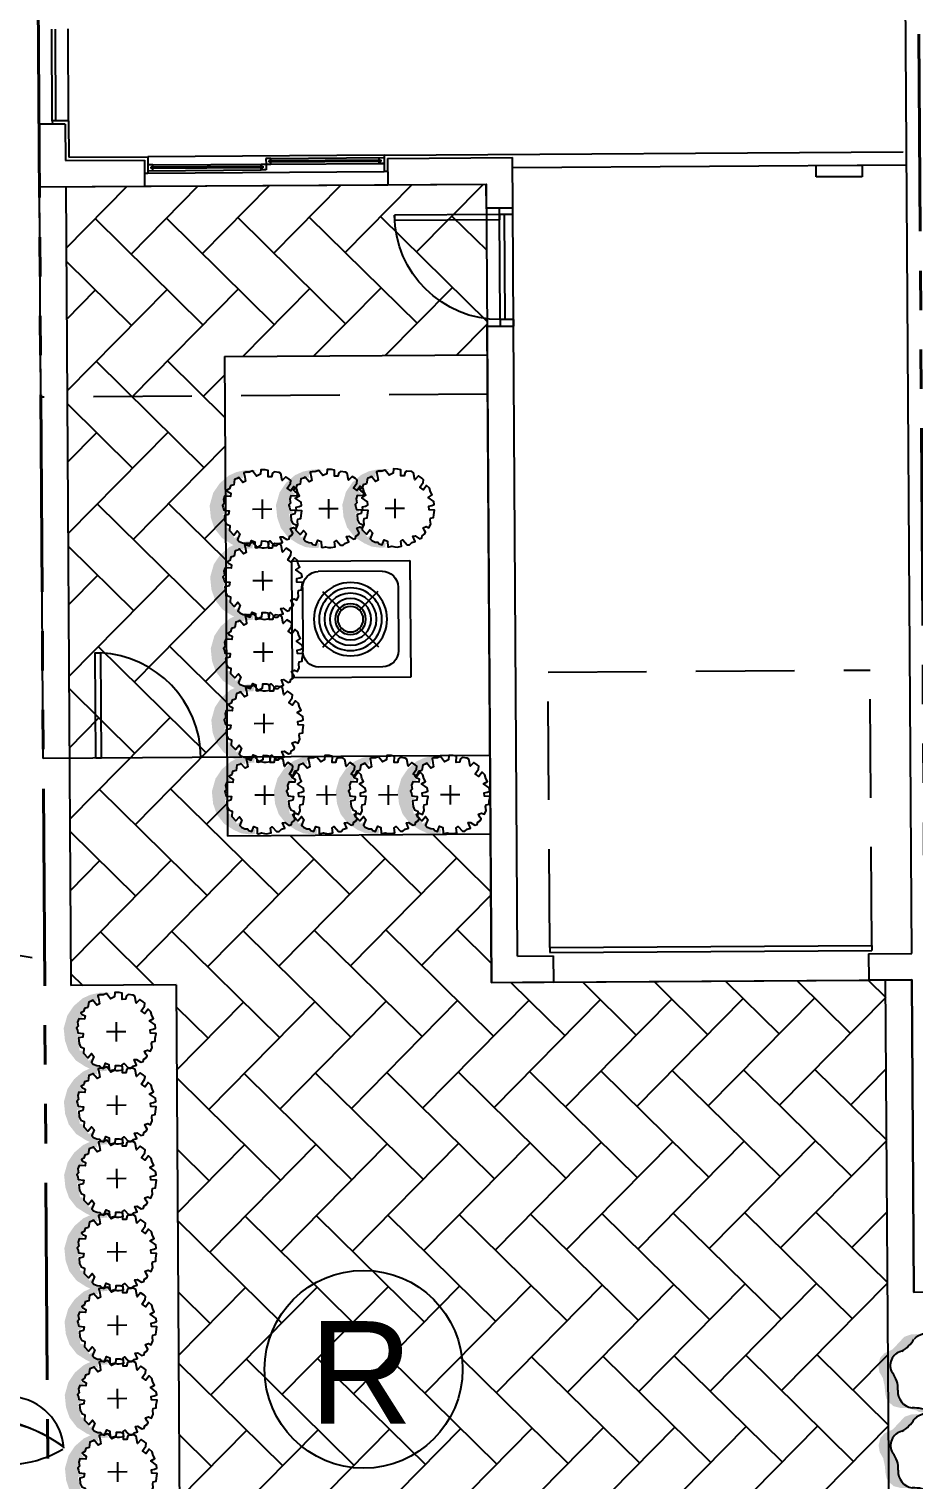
# Model space of a CAD drawing. Header units: feet. Extents: x 919634 to 928945, y 707022 to 708026.
# Drawn here: x 920650.95 to 920673.4, y 707512.38 to 707549.2 of the extents above; entities that cross this region are included whole.
import ezdxf
from ezdxf.enums import TextEntityAlignment as Align

# ---------------------------------------------------------------- set-up
doc = ezdxf.new("R2010")
doc.units = ezdxf.units.FT
doc.header["$LTSCALE"] = 20
doc.header["$MEASUREMENT"] = 0
doc.linetypes.add('Site Plan$0$HIDDEN2', pattern=[0.1875, 0.125, -0.0625])
doc.linetypes.add('Site Plan$0$PHANTOM2', pattern=[1.25, 0.625, -0.125, 0.125, -0.125, 0.125, -0.125])
for name, color, linetype in [('-u-site-xref', 7, 'Continuous'), ('LK-TREE-013M', 6, 'Continuous'), ('LK-TREE-025M', 2, 'Continuous'), ('LK-TREE-035M', 123, 'Continuous'), ('LK-TREE-050M', 2, 'Continuous'), ('LK-TREE-TRNK', 32, 'Continuous'), ('LP-TREE', 15, 'Continuous'), ('Site Plan$0$-u-site-bldg_interior', 252, 'Continuous'), ('Site Plan$0$-u-site-fence', 4, 'Site Plan$0$FENCELINE1'), ('Site Plan$0$A-HVAC-EXT', 253, 'Continuous'), ('Site Plan$0$SP-BLDG-ROOF ABOVE', 4, 'Site Plan$0$HIDDEN2'), ('Site Plan$0$SP-LOT PAVERS', 254, 'Continuous'), ('Site Plan$0$SP-PARKING DESIGNATION', 254, 'Continuous'), ('x-RL TH5-LP Block$0$LK-SHRB-035M', 253, 'Continuous'), ('x-RL TH5-LP Block$0$LK-SHRB-TRNK', 253, 'Continuous'), ('x-RL TH5-LP Block$0$LP-SHRB', 253, 'Continuous')]:
    doc.layers.add(name, color=color, linetype=linetype)
for name, color, linetype, lineweight in [('Site Plan$0$SP-LOT LINES', 252, 'Site Plan$0$PHANTOM2', 40), ('Site Plan$0$SP-SIDEWALK', 2, 'Continuous', 25), ('SP-BUILDING-FOOTPRINT', 1, 'Continuous', 25)]:
    doc.layers.add(name, color=color, linetype=linetype, lineweight=lineweight)
doc.layers.add('x-RL TH5-LP Block$0$LK-SHRB-SHAD', color=253, linetype='Continuous', plot=False)
doc.layers.get('-u-site-xref').off()
doc.styles.add('Site Plan$0$ARIAL', font='arial.ttf')
doc.linetypes.add('Site Plan$0$FENCELINE1', pattern='A,0.25,-0.1,[133,ltypeshp.shx,S=0.1,R=0,X=-0.1,Y=0],-0.1,1', length=1.45)

# ---------------------------------------------------------------- blocks, each defined once
blk = doc.blocks.new('Site Plan$0$A$C11AE1C12')
at = {"layer": 'Site Plan$0$A-HVAC-EXT'}
for p, q in [((44, 44.54), (0, 44.54)), ((0, 44.54), (0, 0)), ((44, 0), (44, 44.54)), ((34, 40), (10, 40)), ((4, 34), (4, 10)), ((40, 34), (40, 10)), ((18.6, 25.4), (11.53, 32.47)), ((25.4, 25.4), (32.47, 32.47)), ((11.53, 11.53), (18.6, 18.6)), ((32.47, 11.53), (25.4, 18.6)), ((0, 0), (44, 0)), ((34, 4), (10, 4))]:
    blk.add_line(p, q, dxfattribs=at)
for radius in [13.81, 11.81, 9.81, 7.81, 5.81, 4.81]:
    blk.add_circle((22, 22), radius, dxfattribs=at)
for centre, start, end in [((10, 34), 90, 180), ((34, 34), 0, 90), ((10, 10), 180, 270), ((34, 10), 270, 0)]:
    blk.add_arc(centre, 6, start, end, dxfattribs=at)
blk = doc.blocks.new('Site Plan')
at = {"layer": 'Site Plan$0$SP-LOT PAVERS'}
h = blk.add_hatch(dxfattribs=at)
h.set_pattern_fill('AR-HBONE', color=256, scale=0.32, angle=-89.58178215)
h.paths.add_polyline_path([(920652.017, 707524.926), (920654.684, 707524.943), (920654.88, 707494.859), (920672.849, 707499.691), (920672.683, 707525.054), (920662.683, 707525.005), (920662.659, 707528.765), (920655.992, 707528.721), (920655.913, 707540.889), (920662.58, 707540.933), (920662.551, 707545.266), (920651.885, 707545.196)])
at = {"layer": 'Site Plan$0$-u-site-bldg_interior'}
for p, q in [((920673.346, 707525.741, 0), (920672.976, 707582.397, 0)), ((920651.208, 707546.783, 0), (920651.191, 707549.283, 0)), ((920651.544, 707546.868, 0), (920651.529, 707549.2, 0)), ((920651.637, 707546.869, 0), (920651.621, 707549.2, 0)), ((920651.957, 707546.871, 0), (920651.942, 707549.204, 0)), ((920651.957, 707546.871, 0), (920651.544, 707546.868, 0)), ((920651.544, 707546.868, 0), (920651.545, 707546.785, 0)), ((920651.957, 707546.871, 0), (920651.963, 707545.947, 0)), ((920651.874, 707546.787, 0), (920651.208, 707546.783, 0)), ((920651.208, 707546.783, 0), (920651.218, 707545.192, 0)), ((920651.874, 707546.787, 0), (920651.88, 707545.863, 0)), ((920651.88, 707545.863, 0), (920653.88, 707545.876, 0)), ((920651.963, 707545.947, 0), (920653.963, 707545.96, 0)), ((920653.88, 707545.876, 0), (920653.885, 707545.209, 0)), ((920659.963, 707545.999, 0), (920653.963, 707545.96, 0)), ((920653.963, 707545.96, 0), (920653.966, 707545.543, 0)), ((920654.09, 707545.752, 0), (920653.965, 707545.752, 0)), ((920653.965, 707545.752, 0), (920653.966, 707545.606, 0)), ((920654.09, 707545.752, 0), (920659.964, 707545.791, 0)), ((920654.091, 707545.607, 0), (920654.09, 707545.752, 0)), ((920656.84, 707545.77, 0), (920656.965, 707545.771, 0)), ((920656.84, 707545.625, 0), (920656.84, 707545.77, 0)), ((920657.089, 707545.918, 0), (920656.964, 707545.917, 0)), ((920656.964, 707545.917, 0), (920656.965, 707545.771, 0)), ((920656.965, 707545.771, 0), (920657.089, 707545.772, 0)), ((920656.965, 707545.771, 0), (920656.965, 707545.625, 0)), ((920657.047, 707545.866, 0), (920659.88, 707545.884, 0)), ((920657.047, 707545.824, 0), (920657.047, 707545.866, 0)), ((920659.881, 707545.842, 0), (920657.047, 707545.824, 0)), ((920657.089, 707545.918, 0), (920659.963, 707545.937, 0)), ((920657.089, 707545.772, 0), (920657.089, 707545.918, 0)), ((920659.838, 707545.936, 0), (920659.963, 707545.937, 0)), ((920659.839, 707545.79, 0), (920659.838, 707545.936, 0)), ((920659.964, 707545.791, 0), (920659.839, 707545.79, 0)), ((920659.88, 707545.884, 0), (920659.881, 707545.842, 0)), ((920659.963, 707545.999, 0), (920673.129, 707546.085, 0)), ((920659.963, 707545.999, 0), (920659.966, 707545.582, 0)), ((920659.963, 707545.937, 0), (920659.964, 707545.791, 0)), ((920660.047, 707545.916, 0), (920663.214, 707545.937, 0)), ((920660.047, 707545.916, 0), (920660.051, 707545.25, 0)), ((920663.222, 707544.664, 0), (920663.214, 707545.937, 0)), ((920663.215, 707545.687, 0), (920673.215, 707545.752, 0)), ((920653.883, 707545.543, 0), (920653.966, 707545.543, 0)), ((920653.963, 707545.606, 0), (920656.84, 707545.625, 0)), ((920653.966, 707545.606, 0), (920654.091, 707545.607, 0)), ((920653.966, 707545.543, 0), (920659.966, 707545.582, 0)), ((920654.048, 707545.7, 0), (920656.882, 707545.719, 0)), ((920654.049, 707545.658, 0), (920654.048, 707545.7, 0)), ((920656.882, 707545.677, 0), (920654.049, 707545.658, 0)), ((920656.965, 707545.625, 0), (920656.84, 707545.625, 0)), ((920656.882, 707545.719, 0), (920656.882, 707545.677, 0)), ((920660.049, 707545.583, 0), (920659.966, 707545.582, 0)), ((920670.917, 707545.737, 0), (920672.084, 707545.745, 0)), ((920670.919, 707545.446, 0), (920670.917, 707545.737, 0)), ((920672.086, 707545.453, 0), (920670.919, 707545.446, 0)), ((920672.084, 707545.745, 0), (920672.086, 707545.453, 0)), ((920651.218, 707545.192, 0), (920653.885, 707545.209, 0)), ((920653.885, 707545.209, 0), (920660.051, 707545.25, 0)), ((920660.051, 707545.25, 0), (920662.551, 707545.266, 0)), ((920662.555, 707544.66, 0), (920662.551, 707545.266, 0)), ((920662.555, 707544.66, 0), (920663.222, 707544.664, 0)), ((920662.89, 707544.495, 0), (920662.889, 707544.662, 0)), ((920663.241, 707541.664, 0), (920663.222, 707544.664, 0)), ((920663.223, 707544.497, 0), (920663.222, 707544.664, 0)), ((920662.89, 707544.495, 0), (920660.223, 707544.478, 0)), ((920660.223, 707544.478, 0), (920660.224, 707544.344, 0)), ((920662.89, 707544.362, 0), (920660.224, 707544.344, 0)), ((920663.223, 707544.497, 0), (920662.89, 707544.495, 0)), ((920662.907, 707541.828, 0), (920662.89, 707544.495, 0)), ((920662.89, 707544.495, 0), (920662.89, 707544.362, 0)), ((920663.032, 707541.829, 0), (920663.015, 707544.496, 0)), ((920663.24, 707541.83, 0), (920662.907, 707541.828, 0)), ((920662.907, 707541.828, 0), (920662.908, 707541.661, 0)), ((920663.241, 707541.83, 0), (920663.242, 707541.664, 0)), ((920662.575, 707541.659, 0), (920663.241, 707541.664, 0)), ((920662.683, 707525.005, 0), (920662.575, 707541.659, 0)), ((920663.346, 707525.676, 0), (920663.241, 707541.664, 0)), ((920664.166, 707525.889, 0), (920672.332, 707525.943, 0)), ((920664.166, 707525.889, 0), (920664.167, 707525.764, 0)), ((920672.332, 707525.943, 0), (920672.333, 707525.818, 0)), ((920663.346, 707525.676, 0), (920664.251, 707525.681, 0)), ((920664.167, 707525.764, 0), (920672.333, 707525.818, 0)), ((920664.251, 707525.681, 0), (920664.255, 707525.015, 0)), ((920672.25, 707525.734, 0), (920673.346, 707525.741, 0)), ((920672.25, 707525.734, 0), (920672.255, 707525.067, 0)), ((920662.683, 707525.007, 0), (920664.255, 707525.017, 0)), ((920673.35, 707525.074, 0), (920672.255, 707525.067, 0)), ((920673.402, 707517.149, 0), (920673.35, 707525.074, 0))]:
    blk.add_line(p, q, dxfattribs=at)
at = {"layer": 'Site Plan$0$-u-site-bldg_interior', "extrusion": (0, 0, -1)}
blk.add_ellipse((920662.89, 707544.495, 0), major_axis=(1.898, -1.874), ratio=1, start_param=0.785398, end_param=2.356194, dxfattribs=at)
at = {"layer": 'Site Plan$0$-u-site-fence', "ltscale": 0.15}
for p, q in [((920651.313, 707530.691, 0), (920651.218, 707545.192, 0)), ((920662.64, 707530.764, 0), (920651.313, 707530.691, 0))]:
    blk.add_line(p, q, dxfattribs=at)
at = {"layer": 'Site Plan$0$-u-site-fence', "ltscale": 0.15, "elevation": 0}
blk.add_lwpolyline([(920652.646, 707530.699), (920652.629, 707533.366), (920652.762, 707533.367), (920652.779, 707530.7)], close=True, dxfattribs=at)
at = {"layer": 'Site Plan$0$-u-site-fence', "ltscale": 0.15}
blk.add_arc((920652.64, 707530.697, 0), 2.673, 0.4312, 87.3789, dxfattribs=at)
at = {"layer": 'Site Plan$0$SP-BLDG-ROOF ABOVE'}
for p, q in [((920664.12, 707532.88, 0), (920672.287, 707532.933, 0)), ((920664.166, 707525.889, 0), (920664.12, 707532.88, 0)), ((920672.332, 707525.943, 0), (920672.287, 707532.933, 0))]:
    blk.add_line(p, q, dxfattribs=at)
at = {"layer": 'Site Plan$0$SP-BLDG-ROOF ABOVE', "elevation": 0}
blk.add_lwpolyline([(920662.586, 707539.933), (920651.253, 707539.859), (920651.218, 707545.192)], dxfattribs=at)
at = {"layer": 'Site Plan$0$SP-LOT LINES', "ltscale": 0.4, "elevation": 0}
blk.add_lwpolyline([(920650.868, 707598.92), (920673.2, 707599.066), (920673.814, 707505.068), (920651.481, 707504.922)], close=True, dxfattribs=at)
at = {"layer": 'Site Plan$0$SP-PARKING DESIGNATION'}
blk.add_circle((920659.439, 707515.188), 2.511, dxfattribs=at)
at = {"layer": 'Site Plan$0$SP-SIDEWALK'}
for p, q in [((920651.885, 707545.196, 0), (920652.017, 707524.926, 0)), ((920655.913, 707540.889, 0), (920662.58, 707540.933, 0)), ((920655.913, 707540.889, 0), (920655.992, 707528.721, 0)), ((920662.659, 707528.765, 0), (920655.992, 707528.721, 0)), ((920654.684, 707524.943, 0), (920652.017, 707524.926, 0)), ((920654.684, 707524.943, 0), (920654.88, 707494.859, 0)), ((920664.255, 707525.015, 0), (920672.255, 707525.067, 0)), ((920672.849, 707499.691, 0), (920672.683, 707525.072, 0))]:
    blk.add_line(p, q, dxfattribs=at)
at = {"layer": 'Site Plan$0$A-HVAC-EXT', "extrusion": (0, 0, -1), "xscale": 0.06735359270068556, "yscale": 0.06735359270068556, "zscale": -0.06735359270068553, "rotation": 89.62612018349861}
blk.add_blockref('Site Plan$0$A$C11AE1C12', (-920657.636, 707532.732, 0), dxfattribs=at)
at = {"layer": 'Site Plan$0$SP-PARKING DESIGNATION', "style": 'Site Plan$0$ARIAL'}
blk.add_text('R', height=2.6, dxfattribs=at).set_placement((920659.371, 707513.809, 0), align=Align.CENTER)
blk = doc.blocks.new('x-RL TH5-LP Block$0$SHRUB-LRG-003')
at = {"layer": 'x-RL TH5-LP Block$0$LK-SHRB-SHAD'}
blk.add_hatch(color=256, dxfattribs=at).paths.add_polyline_path([(0.582, 0.329), (0.547, 0.38), (0.489, 0.43), (0.401, 0.452), (0.321, 0.454), (0.286, 0.459), (0.256, 0.469), (0.249, 0.472), (0.189, 0.487), (0.159, 0.507), (0.119, 0.512), (0.102, 0.514), (0.072, 0.514), (0.007, 0.502), (0.083, 0.473, 0.064865), (0.248, 0.453, -0.006063), (0.253, 0.452), (0.256, 0.452), (0.259, 0.451, -0.129877), (0.359, 0.401), (0.368, 0.395), (0.413, 0.343), (0.418, 0.317, -0.111102), (0.432, 0.222, 0.003609), (0.432, 0.217), (0.442, 0.112, 0.012019), (0.446, 0.097), (0.483, 0.029), (0.497, 0.001, 0.007064), (0.503, -0.006, -0.048801), (0.518, -0.04), (0.525, -0.053), (0.525, -0.065, -0.097938), (0.525, -0.14), (0.525, -0.158), (0.516, -0.172, -0.107658), (0.471, -0.24), (0.458, -0.26), (0.371, -0.292), (0.269, -0.367), (0.214, -0.451), (0.144, -0.501), (0.186, -0.511), (0.259, -0.506), (0.345, -0.476), (0.411, -0.404), (0.5, -0.312), (0.607, -0.262), (0.662, -0.202), (0.685, -0.106), (0.672, -0.018), (0.627, 0.061), (0.605, 0.166), (0.597, 0.263)])
at = {"layer": 'x-RL TH5-LP Block$0$LK-SHRB-035M'}
for centre, radius, start, end in [((-0.084, 0.274), 0.241, 69.6603, 159.1137), ((0.242, 1.096), 0.643, 247.9485, 270.591), ((0.214, 0.237), 0.219, 356.1089, 80.9259), ((-0.344, 0.086), 0.18, 113.509, 209.6004), ((-0.487, 0.427), 0.191, 291.9961, 339.2866), ((0.747, 0.194), 0.316, 175.0254, 219.3558), ((-0.658, -0.144), 0.211, 348.5774, 41.8886), ((-0.265, -0.22), 0.189, 169.6437, 258.5101), ((0.337, -0.102), 0.192, 283.2701, 30.1865), ((0.586, -0.664), 0.429, 119.013, 149.3179), ((-0.277, -0.749), 0.345, 48.5313, 94.3414), ((0.054, -0.29), 0.225, 242.861, 316.3019)]:
    blk.add_arc(centre, radius, start, end, dxfattribs=at)
at = {"layer": 'x-RL TH5-LP Block$0$LK-SHRB-TRNK', "const_width": 0.0375}
blk.add_lwpolyline([(-0.019, 0, 1), (0.019, 0, 1)], format="xyb", close=True, dxfattribs=at)
blk = doc.blocks.new('x-RL TH5-LP Block$0$SHRUB-LRG-241')
at = {"layer": 'x-RL TH5-LP Block$0$LK-SHRB-SHAD'}
blk.add_hatch(color=256, dxfattribs=at).paths.add_polyline_path([(0.079, 0.498), (0.186, 0.506), (0.301, 0.491), (0.399, 0.446), (0.521, 0.367), (0.616, 0.243), (0.662, 0.107), (0.677, -0.052), (0.629, -0.217), (0.545, -0.339), (0.429, -0.437), (0.329, -0.482), (0.208, -0.508), (0.129, -0.51), (0.06, -0.5), (0.151, -0.489), (0.16, -0.467), (0.238, -0.458), (0.251, -0.432), (0.242, -0.402), (0.258, -0.404), (0.292, -0.419), (0.327, -0.395), (0.364, -0.354), (0.382, -0.321), (0.423, -0.278), (0.434, -0.256), (0.466, -0.245), (0.458, -0.215), (0.432, -0.198), (0.436, -0.187), (0.488, -0.174), (0.497, -0.141), (0.492, -0.078), (0.516, -0.052), (0.506, -0.017), (0.506, 0.026), (0.464, 0.026), (0.464, 0.046), (0.51, 0.063), (0.486, 0.148), (0.473, 0.237), (0.445, 0.239), (0.416, 0.293), (0.384, 0.3), (0.36, 0.369), (0.325, 0.35), (0.316, 0.361), (0.329, 0.391), (0.273, 0.433), (0.223, 0.437), (0.197, 0.463), (0.162, 0.476), (0.134, 0.437), (0.121, 0.452), (0.129, 0.498)])
at = {"layer": 'x-RL TH5-LP Block$0$LK-SHRB-035M'}
blk.add_lwpolyline([(-0.025, 0.499), (-0.082, 0.489), (-0.082, 0.489), (-0.082, 0.489), (-0.074, 0.425), (-0.099, 0.408), (-0.154, 0.47), (-0.187, 0.47), (-0.216, 0.442), (-0.26, 0.429), (-0.231, 0.359), (-0.26, 0.356), (-0.314, 0.393), (-0.345, 0.383), (-0.352, 0.354), (-0.387, 0.332), (-0.395, 0.31), (-0.38, 0.288), (-0.363, 0.251), (-0.403, 0.236), (-0.439, 0.253), (-0.461, 0.205), (-0.456, 0.156), (-0.461, 0.129), (-0.5, 0.121), (-0.503, 0.085), (-0.513, 0.024), (-0.442, 0.019), (-0.439, -0.025), (-0.478, -0.033), (-0.509, -0.047), (-0.503, -0.087), (-0.429, -0.14), (-0.481, -0.172), (-0.461, -0.211), (-0.449, -0.258), (-0.412, -0.292), (-0.371, -0.236), (-0.324, -0.27), (-0.366, -0.331), (-0.371, -0.368), (-0.351, -0.388), (-0.307, -0.417), (-0.26, -0.368), (-0.243, -0.459), (-0.221, -0.473), (-0.158, -0.481), (-0.136, -0.466), (-0.123, -0.42), (-0.079, -0.42), (-0.082, -0.498), (-0.042, -0.508), (0.014, -0.51), (0.019, -0.454), (0.07, -0.429), (0.122, -0.495), (0.161, -0.481), (0.207, -0.481), (0.232, -0.473), (0.22, -0.415), (0.212, -0.366), (0.247, -0.349), (0.3, -0.412), (0.319, -0.399), (0.352, -0.388), (0.364, -0.319), (0.408, -0.307), (0.42, -0.266), (0.453, -0.248), (0.438, -0.229), (0.401, -0.209), (0.406, -0.167), (0.483, -0.171), (0.499, -0.128), (0.49, -0.077), (0.512, -0.053), (0.501, -0.025), (0.494, 0.009), (0.425, 0.016), (0.433, 0.063), (0.487, 0.075), (0.481, 0.146), (0.46, 0.188), (0.418, 0.205), (0.423, 0.273), (0.369, 0.33), (0.322, 0.276), (0.322, 0.276), (0.291, 0.315), (0.291, 0.315), (0.321, 0.389), (0.299, 0.413), (0.255, 0.433), (0.22, 0.435), (0.203, 0.457), (0.166, 0.469), (0.139, 0.403), (0.097, 0.42), (0.095, 0.494), (0.078, 0.497), (0.041, 0.488), (0.003, 0.497)], close=True, dxfattribs=at)
at = {"layer": 'x-RL TH5-LP Block$0$LK-SHRB-TRNK'}
for p, q in [((-0.125, 0), (0.125, 0)), ((0, -0.125), (0, 0.125))]:
    blk.add_line(p, q, dxfattribs=at)
blk = doc.blocks.new('x-RL TH5-LP Block', base_point=(1241.699, -211.829))
at = {"layer": 'x-RL TH5-LP Block$0$LP-SHRB'}
for name, p, xscale, yscale, zscale in [('x-RL TH5-LP Block$0$SHRUB-LRG-003', (1329.958, -125.822), 1.941173180313067, 1.941173180313067, 2.426466475391333), ('x-RL TH5-LP Block$0$SHRUB-LRG-241', (1350.6, -125.477), 1.966899649314303, 1.966899649314303, 1.966899649314303), ('x-RL TH5-LP Block$0$SHRUB-LRG-241', (1350.593, -127.338), 1.966899649314303, 1.966899649314303, 1.966899649314303), ('x-RL TH5-LP Block$0$SHRUB-LRG-003', (1329.952, -127.852), 1.941173180313067, 1.941173180313067, 2.426466475391333), ('x-RL TH5-LP Block$0$SHRUB-LRG-241', (1350.586, -129.199), 1.966899649314303, 1.966899649314303, 1.966899649314303), ('x-RL TH5-LP Block$0$SHRUB-LRG-241', (1350.579, -131.061), 1.966899649314303, 1.966899649314303, 1.966899649314303), ('x-RL TH5-LP Block$0$SHRUB-LRG-241', (1350.573, -132.922), 1.966899649314303, 1.966899649314303, 1.966899649314303), ('x-RL TH5-LP Block$0$SHRUB-LRG-241', (1350.566, -134.783), 1.966899649314303, 1.966899649314303, 1.966899649314303), ('x-RL TH5-LP Block$0$SHRUB-LRG-241', (1350.559, -136.645), 1.966899649314303, 1.966899649314303, 1.966899649314303), ('x-RL TH5-LP Block$0$SHRUB-LRG-241', (1342.047, -142.604), 1.966899649314303, 1.966899649314303, 1.966899649314303), ('x-RL TH5-LP Block$0$SHRUB-LRG-241', (1343.619, -142.613), 1.966899649314303, 1.966899649314303, 1.966899649314303), ('x-RL TH5-LP Block$0$SHRUB-LRG-241', (1345.19, -142.622), 1.966899649314303, 1.966899649314303, 1.966899649314303), ('x-RL TH5-LP Block$0$SHRUB-LRG-241', (1346.761, -142.63), 1.966899649314303, 1.966899649314303, 1.966899649314303), ('x-RL TH5-LP Block$0$SHRUB-LRG-241', (1346.763, -144.444), 1.966899649314303, 1.966899649314303, 1.966899649314303), ('x-RL TH5-LP Block$0$SHRUB-LRG-241', (1346.766, -146.257), 1.966899649314303, 1.966899649314303, 1.966899649314303), ('x-RL TH5-LP Block$0$SHRUB-LRG-241', (1346.769, -148.07), 1.966899649314303, 1.966899649314303, 1.966899649314303), ('x-RL TH5-LP Block$0$SHRUB-LRG-241', (1343.405, -149.884), 1.966899649314303, 1.966899649314303, 1.966899649314303), ('x-RL TH5-LP Block$0$SHRUB-LRG-241', (1345.088, -149.884), 1.966899649314303, 1.966899649314303, 1.966899649314303), ('x-RL TH5-LP Block$0$SHRUB-LRG-241', (1346.771, -149.884), 1.966899649314303, 1.966899649314303, 1.966899649314303)]:
    blk.add_blockref(name, p, dxfattribs=dict(at, xscale=xscale, yscale=yscale, zscale=zscale))
blk = doc.blocks.new('TREE-PALM-041')
at = {"layer": 'LK-TREE-013M'}
for centre, radius, start, end in [((-0.372, 0.1634), 0.3947, 344.7768, 61.0692), ((-0.3558, 0.1912), 0.3648, 338.6686, 60.9385), ((0.3342, -0.1338), 0.3402, 54.0893, 147.3792), ((0.3457, -0.1174), 0.3201, 54.0343, 152.47), ((-0.3597, -0.3546), 0.503, 51.6225, 110.1516), ((-0.3762, -0.3101), 0.4564, 46.1981, 109.9457), ((-0.0883, -0.4507), 0.4536, 5.9321, 71.7258), ((-0.7226, -0.0583), 0.6834, 320.9913, 0.958), ((-0.759, -0.0173), 0.7375, 320.2897, 356.6002), ((-0.0404, -0.4329), 0.4028, 4.9849, 76.9143)]:
    blk.add_arc(centre, radius, start, end, dxfattribs=at)
at = {"layer": 'LK-TREE-035M'}
for centre, radius, start, end in [((-0.1847, 0.11), 0.4016, 66.3043, 89.2588), ((-0.0122, 0.5395), 0.17, 190.3649, 224.1151), ((-0.1754, 0.245), 0.278, 323.8983, 56.83), ((-0.816, 0.3341), 0.6872, 357.2418, 7.2817), ((0.1352, 0.2696), 0.2666, 173.2307, 224.6322), ((0.3126, -0.0033), 0.2768, 65.5809, 143.6588), ((0.4154, 0.1306), 0.1188, 4.3095, 84.3421), ((-0.3035, -0.0466), 0.2838, 46.3344, 119.9193), ((-0.4159, 0.0823), 0.1206, 103.9495, 162.4386), ((0.4061, 0.3535), 0.2502, 277.816, 300.0136), ((-0.4444, 0.2132), 0.1337, 228.2207, 272.7252), ((0.4014, -0.0936), 0.2029, 79.0208, 118.4619), ((-0.4502, -0.1471), 0.227, 57.7063, 86.9435), ((0.1635, 0.1788), 0.1696, 237.7456, 326.3428), ((-0.136, 0.2579), 0.2874, 227.8407, 285.3886), ((0.1425, -0.2322), 0.243, 93.0427, 107.8907), ((0.1425, -0.2322), 0.243, 359.9178, 79.8431), ((-0.0391, -0.1904), 0.175, 113.9028, 194.2622), ((-0.2692, -0.1882), 0.3018, 314.7284, 23.3372), ((0.2199, -0.0777), 0.1863, 183.6258, 252.7756), ((-0.3583, -0.2748), 0.1552, 336.5198, 15.4301), ((0.19, -0.2908), 0.2039, 326.1721, 16.5871), ((0.125, -0.4042), 0.1538, 28.2288, 75.0142), ((-0.0844, -0.3954), 0.1441, 155.9413, 219.774), ((0.4014, -0.2421), 0.1669, 212.3504, 256.3272), ((-0.4342, 0.0256), 0.5708, 294.7574, 311.3827)]:
    blk.add_arc(centre, radius, start, end, dxfattribs=at)
at = {"layer": 'LK-TREE-TRNK', "const_width": 0.0625}
blk.add_lwpolyline([(-0.0261, 0.0172, 1), (0.0261, -0.0172, 1)], format="xyb", close=True, dxfattribs=at)
blk = doc.blocks.new('TREE-DCID-109')
at = {"layer": 'LK-TREE-013M'}
for q in [(-0.2167, 0.4824), (-0.3601, 0.4331), (0.5178, -0.1757), (0.5412, -0.0897)]:
    blk.add_line((0, 0), q, dxfattribs=at)
at = {"layer": 'LK-TREE-025M'}
for q in [(0.3255, 0.4361), (-0.538, -0.1671), (-0.3929, -0.3378)]:
    blk.add_line((0, 0), q, dxfattribs=at)
at = {"layer": 'LK-TREE-035M'}
for q in [(0.1554, 0.5017), (-0.4146, 0.324), (-0.0073, -0.5611), (0.3673, -0.3859)]:
    blk.add_line((0, 0), q, dxfattribs=at)
at = {"layer": 'LK-TREE-050M'}
blk.add_lwpolyline([(0.2585, 0.4269), (0.4439, 0.2704), (0.4843, 0.0427, 0.127189), (0.4404, 0.0438, 0.875318), (0.449, -0.0318, 0.149076), (0.4901, -0.0195), (0.4473, -0.2584), (0.2703, -0.4072, 0.127189), (0.2492, -0.3686, 0.875318), (0.1881, -0.4139, 0.149076), (0.2192, -0.4433), (-0.009, -0.5257), (-0.2264, -0.4468, 0.127189), (-0.2035, -0.4093, 0.875318), (-0.2732, -0.379, 0.149076), (-0.2831, -0.4206), (-0.4686, -0.2642), (-0.509, -0.0365, 0.127189), (-0.4651, -0.0376, 0.875318), (-0.4737, 0.038, 0.149076), (-0.5147, 0.0258), (-0.4719, 0.2646), (-0.2949, 0.4134, 0.127189), (-0.2739, 0.3749, 0.875318), (-0.2128, 0.4201, 0.149076), (-0.2439, 0.4495), (-0.0157, 0.5319), (0.2017, 0.453, 0.127189), (0.1788, 0.4155, 0.875318), (0.2486, 0.3852, 0.149076)], format="xyb", close=True, dxfattribs=at)
at = {"layer": 'LK-TREE-TRNK', "const_width": 0.0375}
blk.add_lwpolyline([(-0.0188, 0, 1), (0.0188, 0, 1)], format="xyb", close=True, dxfattribs=at)

msp = doc.modelspace()

# ---------------------------------------------------------------- block references
at = {"layer": '-u-site-xref'}
msp.add_blockref('Site Plan', (0, 0), dxfattribs=at)

# ---------------------------------------------------------------- next in the draw order: linework, layer by layer
at = {"layer": 'SP-BUILDING-FOOTPRINT', "elevation": 0}
msp.add_lwpolyline([(920650.995, 707579.358), (920651.218, 707545.192), (920662.551, 707545.266), (920662.683, 707525.007), (920673.35, 707525.074), (920673.402, 707517.149), (920684.735, 707517.223), (920684.603, 707537.472), (920695.269, 707537.542), (920695.35, 707525.169), (920706.683, 707525.243), (920706.551, 707545.493), (920717.217, 707545.563), (920717.268, 707537.685), (920728.602, 707537.759), (920728.734, 707517.51), (920740.067, 707517.584)], dxfattribs=at)

# ---------------------------------------------------------------- next in the draw order: block references
at = {"layer": '-u-site-xref', "rotation": 180.3738798165759}
msp.add_blockref('x-RL TH5-LP Block', (920761.532, 707599.642, 0), dxfattribs=at)
at = {"layer": 'LP-TREE'}
for name, p, xscale, yscale, zscale in [('TREE-DCID-109', (920641.132, 707527.281), 18.29877919221403, 18.29877919221403, 18.29877919221403), ('TREE-PALM-041', (920645.502, 707511.534), 11.86833221055216, 11.86833221055216, 11.86833221055216)]:
    msp.add_blockref(name, p, dxfattribs=dict(at, xscale=xscale, yscale=yscale, zscale=zscale))

doc.saveas('drawing.dxf')
